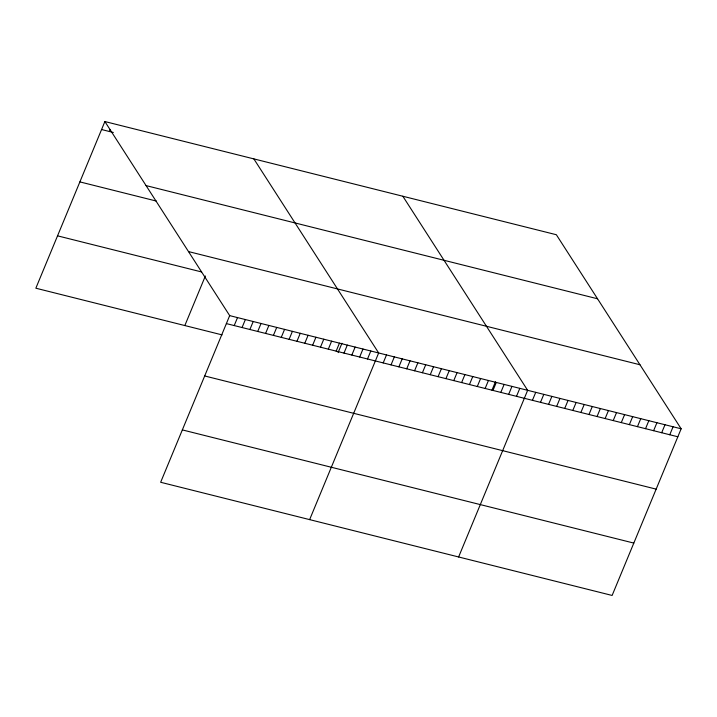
<?xml version="1.0" encoding="UTF-8"?>
<svg xmlns="http://www.w3.org/2000/svg" width="717" height="717" viewBox="0 0 717 717"><rect width="100%" height="100%" fill="white"/><g stroke="black" fill="none" stroke-linecap="round" stroke-linejoin="round"><path stroke-width="1.08" d="M104.879 121.549L229.682 315.623L160.653 482.272L612.121 595.451L681.15 428.793L556.347 234.728L104.879 121.549L35.85 288.207L222.082 334.893M109.414 131.498L110.239 129.499M184.834 325.554L205.358 275.991M234.217 325.563L237.524 317.586M242.059 327.526L245.366 319.549M249.901 329.497L253.2 321.521M257.744 331.46L261.042 323.484M265.586 333.423L268.884 325.446M273.419 335.395L276.726 327.418M281.261 337.357L284.568 329.381M289.103 339.32L292.411 331.344M296.946 341.292L300.253 333.306M304.788 343.255L308.095 335.278M312.63 345.218L315.937 337.241M320.472 347.189L323.779 339.204M328.314 349.152L331.613 341.175M336.156 351.115L339.455 343.138M338.083 352.612L341.955 343.264M343.999 353.087L347.297 345.101M351.832 355.049L355.139 347.073M359.674 357.012L362.981 349.036M367.516 358.984L370.823 350.998M309.636 519.619L378.666 352.97L253.863 158.905M383.201 362.91L386.508 354.933M391.043 364.881L394.35 356.896M398.885 366.844L402.192 358.867M406.727 368.807L410.034 360.83M414.569 370.779L417.868 362.793M422.412 372.741L425.71 364.765M430.254 374.704L433.552 366.728M438.087 376.676L441.394 368.69M445.929 378.639L449.236 370.662M453.771 380.602L457.079 372.625M461.614 382.573L464.921 374.588M469.456 384.536L472.763 376.559M477.298 386.499L480.605 378.522M485.14 388.471L488.447 380.485M491.97 390.165L495.456 381.749M492.982 390.433L496.281 382.457M500.824 392.396L504.123 384.42M508.667 394.368L511.965 386.382M516.5 396.331L519.807 388.354M458.62 556.966L527.649 390.317L402.846 196.252M532.426 400.319L535.733 392.342M540.501 402.345L543.809 394.368M548.586 404.37L551.884 396.393M556.661 406.396L559.968 398.419M564.736 408.421L568.043 400.445M572.82 410.447L576.127 402.47M580.895 412.472L584.203 404.496M588.98 414.498L592.278 406.521M597.055 416.523L600.362 408.547M605.139 418.549L608.437 410.572M613.214 420.574L616.521 412.598M621.289 422.6L624.597 414.623M629.374 424.625L632.681 416.649M637.449 426.651L640.756 418.674M645.533 428.676L648.831 420.7M653.608 430.702L656.915 422.725M661.683 432.727L664.991 424.751M669.768 434.753L673.075 426.767M101.572 129.535L113.34 132.484M146.062 185.595L597.53 298.774M79.883 181.894L156.342 201.056M188.499 251.577L639.967 364.756M57.539 235.839L201.62 271.958M229.682 315.623L681.15 428.793M226.375 323.6L677.843 436.778M204.686 375.959L656.154 489.137M182.342 429.904L633.81 543.083"/></g></svg>
